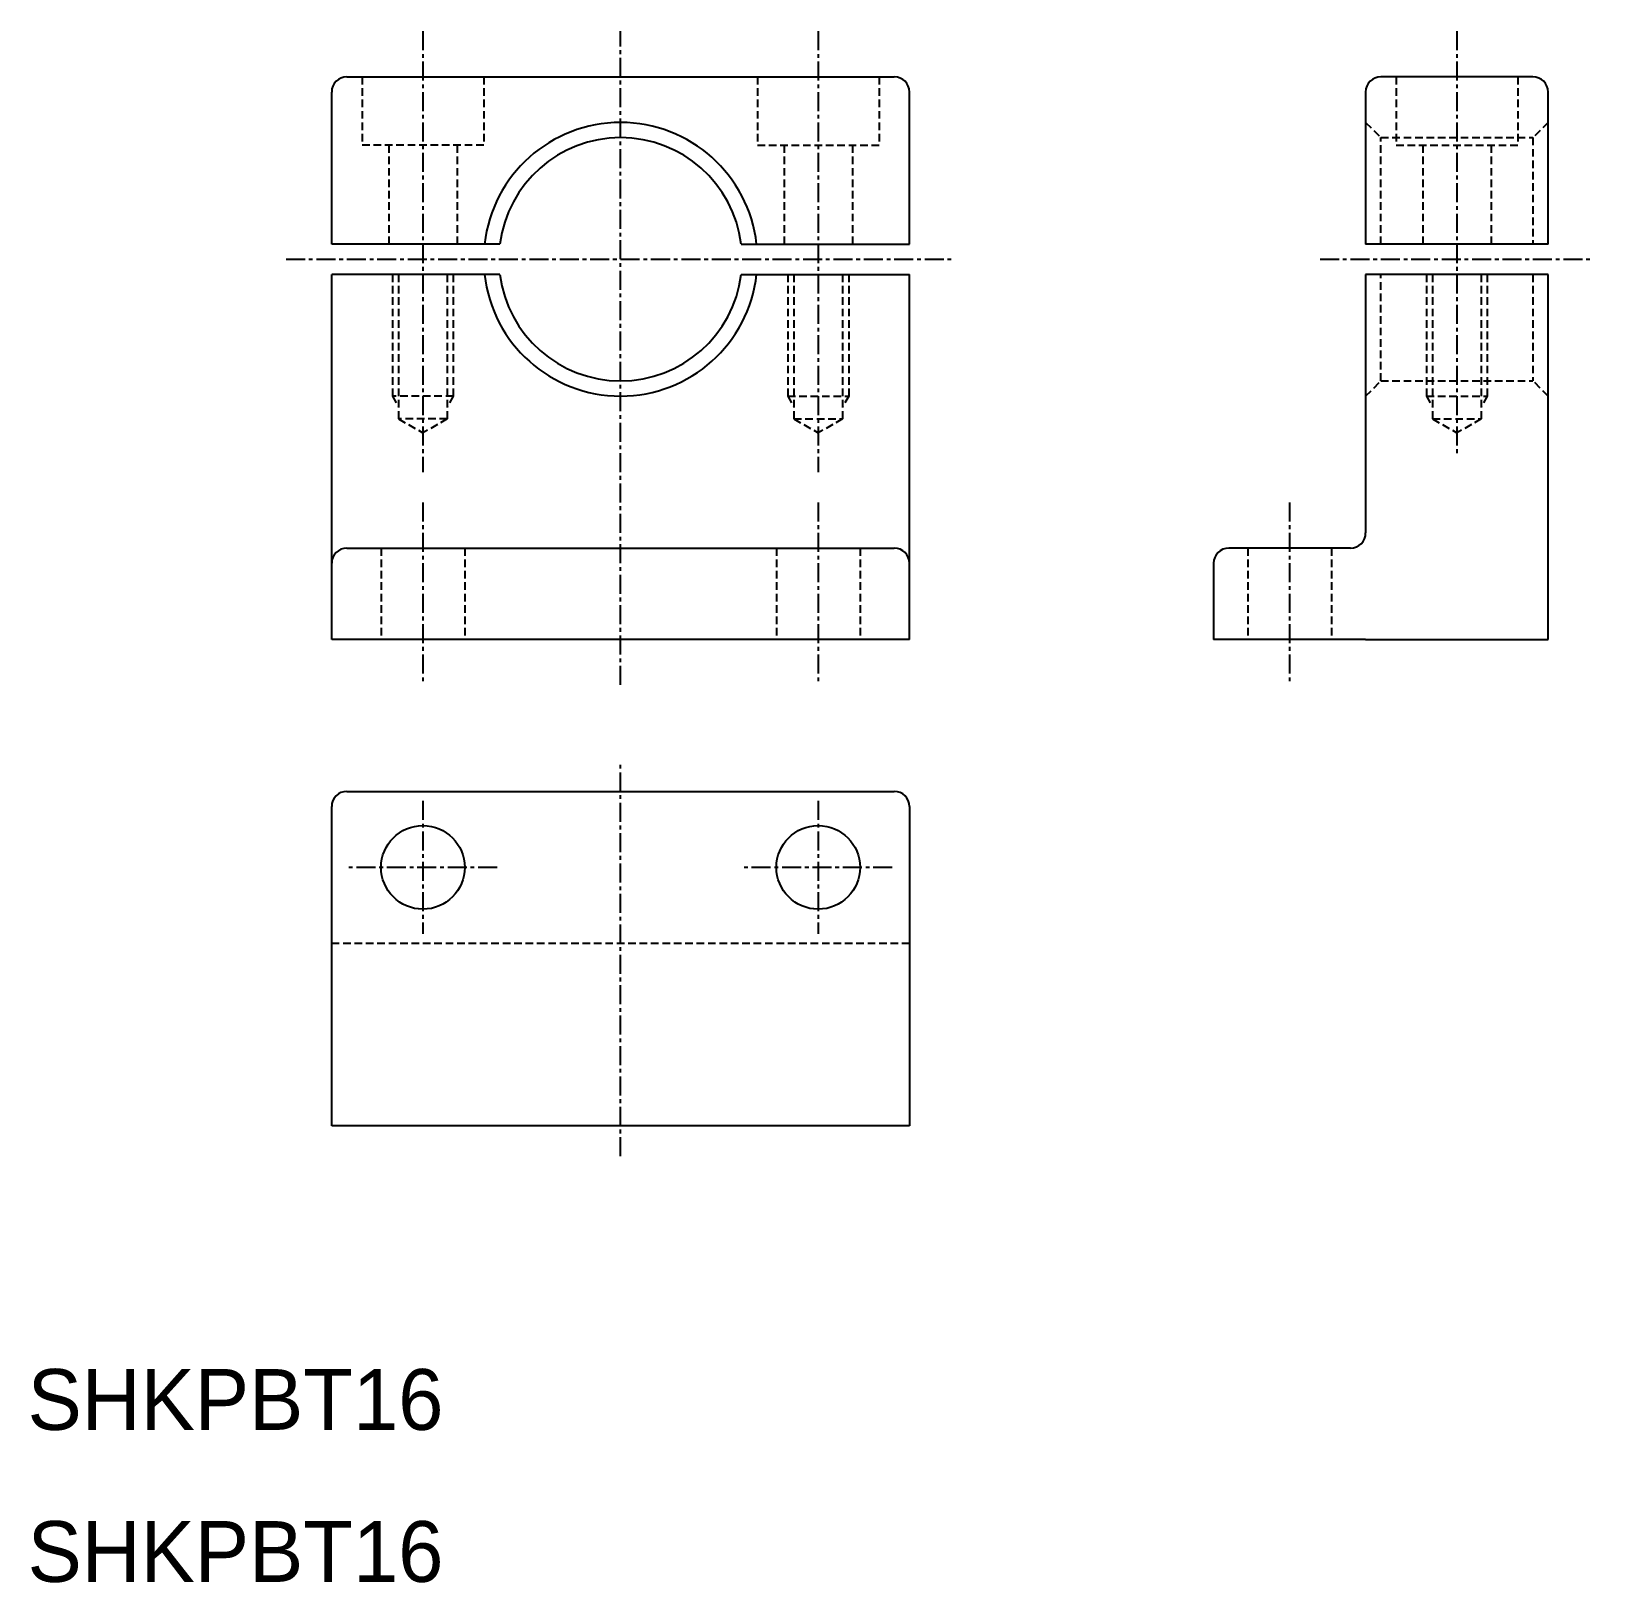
# Model space of a CAD drawing. Extents: x 10 to 113, y 10 to 112.
import ezdxf

# ---------------------------------------------------------------- set-up
doc = ezdxf.new("R2010")
doc.units = 0
doc.linetypes.add('CENTER', pattern=[2, 1.25, -0.25, 0.25, -0.25])
doc.linetypes.add('DASHED', pattern=[0.75, 0.5, -0.25])
doc.layers.get('0').update_dxf_attribs({"linetype": 'CONTINUOUS'})
doc.layers.add('CENTER', color=1, linetype='CENTER')

msp = doc.modelspace()

# ---------------------------------------------------------------- linework, layer by layer
at = {"color": 7, "linetype": 'CONTINUOUS'}
for p, q in [((31, 109), (49, 109)), ((49, 109), (67, 109)), ((109, 109), (99, 109)), ((30, 98), (30, 108)), ((68, 98), (68, 108)), ((98, 108), (98, 98)), ((110, 98), (110, 108)), ((41.06, 98), (30, 98)), ((56.94, 98), (68, 98)), ((110, 98), (98, 98)), ((30, 72), (30, 96)), ((41.06, 96), (30, 96)), ((56.94, 96), (68, 96)), ((68, 72), (68, 96)), ((110, 96), (98, 96)), ((98, 96), (98, 79)), ((110, 72), (110, 96)), ((31, 78), (67, 78)), ((97, 78), (89, 78)), ((88, 77), (88, 72)), ((68, 72), (30, 72)), ((98, 72), (88, 72)), ((98, 72), (110, 72)), ((31, 62), (67, 62)), ((30, 40), (30, 61)), ((68, 61), (68, 40)), ((68, 40), (30, 40))]:
    msp.add_line(p, q, dxfattribs=at)
at = {"color": 3, "linetype": 'DASHED'}
for p, q in [((32, 109), (32, 104.5)), ((40, 109), (40, 104.5)), ((58, 109), (58, 104.5)), ((66, 109), (66, 104.5)), ((100, 109), (100, 104.5)), ((108, 109), (108, 104.5)), ((98, 106), (99, 105)), ((110, 106), (109, 105)), ((99, 105), (109, 105)), ((99, 98), (99, 105)), ((109, 105), (109, 98)), ((40, 104.5), (32, 104.5)), ((33.75, 104.5), (33.75, 98)), ((38.25, 104.5), (38.25, 98)), ((58, 104.5), (66, 104.5)), ((59.75, 104.5), (59.75, 98)), ((64.25, 104.5), (64.25, 98)), ((100, 104.5), (108, 104.5)), ((101.75, 104.5), (101.75, 98)), ((106.25, 104.5), (106.25, 98)), ((34, 96), (34, 88)), ((34.4, 96), (34.4, 86.5)), ((37.6, 96), (37.6, 86.5)), ((38, 96), (38, 88)), ((60, 96), (60, 88)), ((60.4, 96), (60.4, 86.5)), ((63.6, 96), (63.6, 86.5)), ((64, 96), (64, 88)), ((99, 89), (99, 96)), ((102, 96), (102, 88)), ((102.4, 96), (102.4, 86.5)), ((105.6, 96), (105.6, 86.5)), ((106, 96), (106, 88)), ((109, 96), (109, 89)), ((98, 88), (99, 89)), ((99, 89), (109, 89)), ((110, 88), (109, 89)), ((34, 88), (34.4, 87.31)), ((38, 88), (34, 88)), ((38, 88), (37.6, 87.31)), ((60, 88), (64, 88)), ((60, 88), (60.4, 87.31)), ((64, 88), (63.6, 87.31)), ((102, 88), (106, 88)), ((102, 88), (102.4, 87.31)), ((106, 88), (105.6, 87.31)), ((37.6, 86.5), (34.4, 86.5)), ((34.4, 86.5), (36, 85.58)), ((37.6, 86.5), (36, 85.58)), ((60.4, 86.5), (63.6, 86.5)), ((60.4, 86.5), (62, 85.58)), ((63.6, 86.5), (62, 85.58)), ((102.4, 86.5), (105.6, 86.5)), ((102.4, 86.5), (104, 85.58)), ((105.6, 86.5), (104, 85.58)), ((33.25, 78), (33.25, 72)), ((38.75, 78), (38.75, 72)), ((59.25, 78), (59.25, 72)), ((64.75, 78), (64.75, 72)), ((90.25, 78), (90.25, 72)), ((95.75, 78), (95.75, 72)), ((68, 52), (30, 52))]:
    msp.add_line(p, q, dxfattribs=at)
at = {"color": 7, "linetype": 'CONTINUOUS'}
for centre in [(36, 57), (62, 57)]:
    msp.add_circle(centre, 2.75, dxfattribs=at)
for centre, radius, start, end in [((31, 108), 1, 90, 180), ((67, 108), 1, 0, 90), ((99, 108), 1, 90, 180), ((109, 108), 1, 0, 90), ((49, 97), 9, 6.3794, 173.6206), ((49, 97), 8, 7.1808, 172.8192), ((49, 97), 9, 186.3794, 353.6206), ((49, 97), 8, 187.1808, 352.8192), ((97, 79), 1, 270, 0), ((31, 77), 1, 90, 180), ((67, 77), 1, 0, 90), ((89, 77), 1, 90, 180), ((31, 61), 1, 90, 180), ((67, 61), 1, 0, 90)]:
    msp.add_arc(centre, radius, start, end, dxfattribs=at)
at = {"layer": 'CENTER', "color": 1, "linetype": 'CENTER'}
for p, q in [((36, 112), (36, 83)), ((49, 69), (49, 112)), ((62, 112), (62, 83)), ((104, 112), (104, 84)), ((27, 97), (71, 97)), ((95, 97), (113, 97)), ((36, 81), (36, 69)), ((62, 81), (62, 69)), ((93, 81), (93, 69)), ((49, 38), (49, 64)), ((36, 61.37), (36, 52.63)), ((62, 61.37), (62, 52.63)), ((40.88, 57), (31.12, 57)), ((66.87, 57), (57.12, 57))]:
    msp.add_line(p, q, dxfattribs=at)

# ---------------------------------------------------------------- texts
at = {"color": 7, "linetype": 'CONTINUOUS'}
for p in [(10, 20), (10, 10)]:
    msp.add_text('SHKPBT16', height=4, dxfattribs=at).set_placement(p)

doc.saveas('drawing.dxf')
